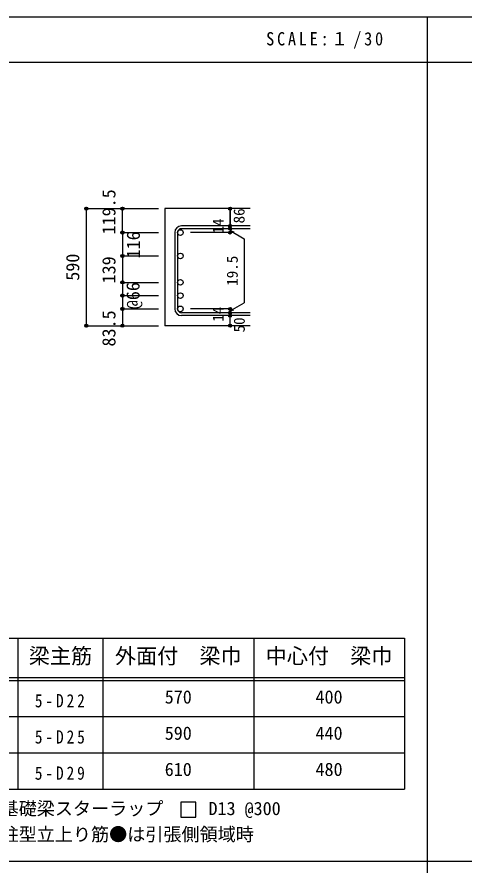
# Model space of a CAD drawing. Units: millimetres at full size, sheet at 1:30, with parts at other scales. Extents: x -5973 to 5954, y -4195 to 4201.
# Drawn here: x -3166 to -942, y -15 to 4201 of the extents above; entities that cross this region are included whole.
import ezdxf
from ezdxf.enums import TextEntityAlignment as Align

# ---------------------------------------------------------------- set-up
doc = ezdxf.new("R2010")
doc.units = ezdxf.units.MM
doc.header["$LTSCALE"] = 30
doc.header["$PDMODE"] = 32
doc.header["$PDSIZE"] = 15
for name, color, linetype in [('0-1_躯体線', 2, 'Continuous'), ('0-5_基礎梁筋', 7, 'Continuous'), ('0-6_スタラップ筋', 7, 'Continuous'), ('0-D_寸法', 4, 'Continuous'), ('6-7_文字', 7, 'Continuous'), ('6-E_枠', 7, 'Continuous'), ('F-0_枠', 6, 'Continuous')]:
    doc.layers.add(name, color=color, linetype=linetype)
doc.styles.add('ＭＳ ゴシック', font='')
doc.styles.get('ＭＳ ゴシック').set_extended_font_data('MS Gothic')

msp = doc.modelspace()

# ---------------------------------------------------------------- linework, layer by layer
at = {"layer": '0-1_躯体線'}
for p, q in [((-2005.8, 3248.3), (-2430.8, 3248.3)), ((-2430.8, 3248.3), (-2430.8, 2666.3)), ((-2005.8, 2666.3), (-2430.8, 2666.3))]:
    msp.add_line(p, q, dxfattribs=at)
at = {"layer": '0-5_基礎梁筋', "color": 3}
for centre in [(-2352.8, 3129.1), (-2352.8, 3012.8), (-2352.8, 2881.8), (-2352.8, 2815.8), (-2352.8, 2749.8)]:
    msp.add_circle(centre, 14, dxfattribs=at)
at = {"layer": '0-5_基礎梁筋'}
for p in [(-2820.8, 3248.3), (-2820.8, 2666.3)]:
    msp.add_point(p, dxfattribs=at)
at = {"layer": '0-6_スタラップ筋'}
for p, q in [((-2005.8, 3162.6), (-2347.3, 3162.6)), ((-2380.8, 3129.1), (-2380.8, 2749.8)), ((-2366.8, 3129.1), (-2366.8, 2749.8)), ((-2005.8, 3148.6), (-2347.3, 3148.6)), ((-2005.8, 2730.3), (-2347.3, 2730.3)), ((-2005.8, 2716.3), (-2347.3, 2716.3))]:
    msp.add_line(p, q, dxfattribs=at)
for centre, radius, start, end in [((-2347.3, 3129.1), 33.5, 90, 180), ((-2347.3, 3129.1), 19.5, 90, 180), ((-2347.3, 2749.8), 33.5, 180, 270), ((-2347.3, 2749.8), 19.5, 180, 270)]:
    msp.add_arc(centre, radius, start, end, dxfattribs=at)
at = {"layer": '0-D_寸法'}
for p, q in [((-2820.8, 3248.3), (-2640.8, 3248.3)), ((-2820.8, 3248.3), (-2640.8, 3248.3)), ((-2820.8, 3248.3), (-2820.8, 2666.3)), ((-2640.8, 3129.1), (-2640.8, 3248.3)), ((-2640.8, 3248.3), (-2460.8, 3248.3)), ((-2640.8, 3248.3), (-2460.8, 3248.3)), ((-2105.8, 3148.6), (-2105.8, 3162.6)), ((-2640.8, 3129.1), (-2460.8, 3129.1)), ((-2640.8, 3129.1), (-2640.8, 3012.8)), ((-2105.8, 3129.1), (-2301.89, 3129.1)), ((-2105.8, 3148.6), (-2105.8, 3129.1)), ((-2105.8, 3138.85), (-2086.48, 3133.68)), ((-2105.8, 3138.85), (-2035.74, 3098.4)), ((-2035.74, 3098.4), (-2035.74, 2780.5)), ((-2640.8, 3012.8), (-2460.8, 3012.8)), ((-2640.8, 3012.8), (-2460.8, 3012.8)), ((-2640.8, 3012.8), (-2640.8, 2881.8)), ((-2640.8, 2881.8), (-2460.8, 2881.8)), ((-2640.8, 2881.8), (-2460.8, 2881.8)), ((-2640.8, 2815.8), (-2460.8, 2815.8)), ((-2640.8, 2749.8), (-2460.8, 2749.8)), ((-2105.8, 2749.8), (-2301.89, 2749.8)), ((-2105.8, 2740.05), (-2035.74, 2780.5)), ((-2105.8, 2730.3), (-2105.8, 2749.8)), ((-2105.8, 2740.05), (-2086.48, 2745.23)), ((-2105.8, 2716.3), (-2105.8, 2730.3)), ((-2105.8, 2666.3), (-2105.8, 2716.3)), ((-2820.8, 2666.3), (-2640.8, 2666.3)), ((-2640.8, 2666.3), (-2460.8, 2666.3))]:
    msp.add_line(p, q, dxfattribs=at)
for points in [[(-2105.8, 3248.3), (-2105.8, 3162.6), (-2105.8, 3248.3)], [(-2640.8, 2881.8), (-2640.8, 2749.8), (-2640.8, 2666.3)]]:
    msp.add_lwpolyline(points, dxfattribs=at)
for centre, radius in [((-2820.8, 3248.3), 8), ((-2820.8, 3248.3), 7.2), ((-2820.8, 3248.3), 6.4), ((-2820.8, 3248.3), 5.6), ((-2820.8, 3248.3), 4.8), ((-2820.8, 3248.3), 4), ((-2820.8, 3248.3), 3.2), ((-2820.8, 3248.3), 2.4), ((-2820.8, 3248.3), 1.6), ((-2820.8, 3248.3), 0.8), ((-2640.8, 3248.3), 8), ((-2640.8, 3248.3), 7.2), ((-2640.8, 3248.3), 6.4), ((-2640.8, 3248.3), 5.6), ((-2640.8, 3248.3), 4.8), ((-2640.8, 3248.3), 4), ((-2640.8, 3248.3), 3.2), ((-2640.8, 3248.3), 2.4), ((-2640.8, 3248.3), 1.6), ((-2640.8, 3248.3), 0.8), ((-2105.8, 3248.3), 4), ((-2105.8, 3248.3), 3.6), ((-2105.8, 3248.3), 3.2), ((-2105.8, 3248.3), 2.8), ((-2105.8, 3248.3), 2.4), ((-2105.8, 3248.3), 2), ((-2105.8, 3248.3), 1.6), ((-2105.8, 3248.3), 1.2), ((-2105.8, 3248.3), 0.8), ((-2105.8, 3248.3), 0.4), ((-2105.8, 3162.6), 4), ((-2105.8, 3162.6), 3.6), ((-2105.8, 3162.6), 3.2), ((-2105.8, 3162.6), 2.8), ((-2105.8, 3162.6), 2.4), ((-2105.8, 3162.6), 2), ((-2105.8, 3162.6), 1.6), ((-2105.8, 3162.6), 1.2), ((-2105.8, 3162.6), 0.8), ((-2105.8, 3162.6), 0.4), ((-2640.8, 3129.1), 8), ((-2640.8, 3129.1), 7.2), ((-2640.8, 3129.1), 6.4), ((-2640.8, 3129.1), 5.6), ((-2640.8, 3129.1), 4.8), ((-2640.8, 3129.1), 4), ((-2640.8, 3129.1), 3.2), ((-2640.8, 3129.1), 2.4), ((-2640.8, 3129.1), 1.6), ((-2640.8, 3129.1), 0.8), ((-2105.8, 3148.6), 4), ((-2105.8, 3129.1), 4), ((-2105.8, 3148.6), 3.6), ((-2105.8, 3129.1), 3.6), ((-2105.8, 3148.6), 3.2), ((-2105.8, 3129.1), 3.2), ((-2105.8, 3148.6), 2.8), ((-2105.8, 3129.1), 2.8), ((-2105.8, 3148.6), 2.4), ((-2105.8, 3129.1), 2.4), ((-2105.8, 3148.6), 2), ((-2105.8, 3129.1), 2), ((-2105.8, 3148.6), 1.6), ((-2105.8, 3129.1), 1.6), ((-2105.8, 3148.6), 1.2), ((-2105.8, 3129.1), 1.2), ((-2105.8, 3148.6), 0.8), ((-2105.8, 3129.1), 0.8), ((-2105.8, 3148.6), 0.4), ((-2105.8, 3129.1), 0.4), ((-2640.8, 3012.8), 8), ((-2640.8, 3012.8), 7.2), ((-2640.8, 3012.8), 6.4), ((-2640.8, 3012.8), 5.6), ((-2640.8, 3012.8), 4.8), ((-2640.8, 3012.8), 4), ((-2640.8, 3012.8), 3.2), ((-2640.8, 3012.8), 2.4), ((-2640.8, 3012.8), 1.6), ((-2640.8, 3012.8), 0.8), ((-2640.8, 2881.8), 8), ((-2640.8, 2881.8), 7.2), ((-2640.8, 2881.8), 6.4), ((-2640.8, 2881.8), 5.6), ((-2640.8, 2881.8), 4.8), ((-2640.8, 2881.8), 4), ((-2640.8, 2881.8), 3.2), ((-2640.8, 2881.8), 2.4), ((-2640.8, 2881.8), 1.6), ((-2640.8, 2881.8), 0.8), ((-2640.8, 2815.8), 8), ((-2640.8, 2815.8), 7.2), ((-2640.8, 2815.8), 6.4), ((-2640.8, 2815.8), 5.6), ((-2640.8, 2815.8), 4.8), ((-2640.8, 2815.8), 4), ((-2640.8, 2815.8), 3.2), ((-2640.8, 2815.8), 2.4), ((-2640.8, 2815.8), 1.6), ((-2640.8, 2815.8), 0.8), ((-2640.8, 2749.8), 8), ((-2640.8, 2749.8), 7.2), ((-2640.8, 2749.8), 6.4), ((-2640.8, 2749.8), 5.6), ((-2640.8, 2749.8), 4.8), ((-2640.8, 2749.8), 4), ((-2640.8, 2749.8), 3.2), ((-2640.8, 2749.8), 2.4), ((-2640.8, 2749.8), 1.6), ((-2640.8, 2749.8), 0.8), ((-2105.8, 2749.8), 4), ((-2105.8, 2749.8), 3.6), ((-2105.8, 2749.8), 3.2), ((-2105.8, 2749.8), 2.8), ((-2105.8, 2749.8), 2.4), ((-2105.8, 2749.8), 2), ((-2105.8, 2749.8), 1.6), ((-2105.8, 2749.8), 1.2), ((-2105.8, 2749.8), 0.8), ((-2105.8, 2749.8), 0.4), ((-2105.8, 2730.3), 4), ((-2105.8, 2716.3), 4), ((-2105.8, 2730.3), 3.6), ((-2105.8, 2716.3), 3.6), ((-2105.8, 2730.3), 3.2), ((-2105.8, 2716.3), 3.2), ((-2105.8, 2730.3), 2.8), ((-2105.8, 2716.3), 2.8), ((-2105.8, 2730.3), 2.4), ((-2105.8, 2716.3), 2.4), ((-2105.8, 2730.3), 2), ((-2105.8, 2716.3), 2), ((-2105.8, 2730.3), 1.6), ((-2105.8, 2716.3), 1.6), ((-2105.8, 2730.3), 1.2), ((-2105.8, 2716.3), 1.2), ((-2105.8, 2730.3), 0.8), ((-2105.8, 2716.3), 0.8), ((-2105.8, 2730.3), 0.4), ((-2105.8, 2716.3), 0.4), ((-2820.8, 2666.3), 7.2), ((-2820.8, 2666.3), 6.4), ((-2820.8, 2666.3), 5.6), ((-2820.8, 2666.3), 4.8), ((-2820.8, 2666.3), 4), ((-2820.8, 2666.3), 3.2), ((-2820.8, 2666.3), 2.4), ((-2820.8, 2666.3), 1.6), ((-2820.8, 2666.3), 0.8), ((-2640.8, 2666.3), 7.2), ((-2640.8, 2666.3), 6.4), ((-2640.8, 2666.3), 5.6), ((-2640.8, 2666.3), 4.8), ((-2640.8, 2666.3), 4), ((-2640.8, 2666.3), 3.2), ((-2640.8, 2666.3), 2.4), ((-2640.8, 2666.3), 1.6), ((-2640.8, 2666.3), 0.8), ((-2105.8, 2666.3), 4), ((-2105.8, 2666.3), 3.6), ((-2105.8, 2666.3), 3.2), ((-2105.8, 2666.3), 2.8), ((-2105.8, 2666.3), 2.4), ((-2105.8, 2666.3), 2), ((-2105.8, 2666.3), 1.6), ((-2105.8, 2666.3), 1.2), ((-2105.8, 2666.3), 0.8), ((-2105.8, 2666.3), 0.4)]:
    msp.add_circle(centre, radius, dxfattribs=at)
at = {"layer": '0-D_寸法', "color": 7}
for p in [(-2820.8, 3248.3), (-2640.8, 3248.3), (-2105.8, 3248.3), (-2105.8, 3162.6), (-2640.8, 3129.1), (-2640.8, 3129.1), (-2105.8, 3148.6), (-2105.8, 3129.1), (-2640.8, 3012.8), (-2640.8, 3012.8), (-2640.8, 2881.8), (-2640.8, 2881.8), (-2640.8, 2815.8), (-2640.8, 2815.8), (-2640.8, 2815.8), (-2640.8, 2749.8), (-2640.8, 2749.8), (-2640.8, 2749.8), (-2105.8, 2749.8), (-2105.8, 2749.8), (-2105.8, 2730.3), (-2105.8, 2716.3), (-2820.8, 2666.3), (-2640.8, 2666.3), (-2105.8, 2666.3)]:
    msp.add_point(p, dxfattribs=at)
at = {"layer": '6-7_文字'}
msp.add_lwpolyline([(-2350.49, 222.58), (-2275.49, 222.58), (-2275.49, 297.58), (-2350.49, 297.58)], close=True, dxfattribs=at)
at = {"layer": '6-E_枠', "color": 3}
for p, q in [((-3400.52, 1112.77), (-1238, 1112.77)), ((-1238, 1112.77), (-1238, 362.77)), ((-3400.52, 362.77), (-1238, 362.77))]:
    msp.add_line(p, q, dxfattribs=at)
at = {"layer": '6-E_枠'}
for p, q in [((-3160.52, 1112.77), (-3160.52, 362.77)), ((-2738, 1112.77), (-2738, 362.77)), ((-1988, 1112.77), (-1988, 362.77)), ((-3400.52, 917.77), (-1238, 917.77)), ((-3400.52, 902.77), (-1238, 902.77)), ((-3400.52, 722.77), (-1238, 722.77)), ((-3400.52, 542.77), (-1238, 542.77))]:
    msp.add_line(p, q, dxfattribs=at)
at = {"layer": 'F-0_枠'}
msp.add_line((-5972.88, 4201.15), (5954.1, 4201.15), dxfattribs=at)
at = {"layer": 'F-0_枠', "color": 2}
for p, q in [((-1124.64, 4201.15), (-1124.64, -4195.24)), ((-5972.88, 3976.15), (3723.6, 3976.15)), ((3723.6, 2.95), (-5972.88, 2.95))]:
    msp.add_line(p, q, dxfattribs=at)

# ---------------------------------------------------------------- texts
at = {"layer": '0-D_寸法', "style": 'ＭＳ ゴシック'}
for s, height, p in [('119.5', 65.98, (-2655.8, 3119.95)), ('86', 54.99, (-2016.9, 3174.71)), ('14', 54.99, (-2121.03, 3123.94)), ('116', 65.98, (-2534.16, 3000.72)), ('590', 65.98, (-2835.8, 2889.8)), ('139', 65.98, (-2655.8, 2876.55)), ('19.5', 54.99, (-2050.74, 2864.45)), ('@66', 65.98, (-2535.8, 2748.3)), ('14', 54.99, (-2121.06, 2685.62)), ('83.5', 65.98, (-2655.8, 2562.8)), ('50', 54.99, (-2015.8, 2632.8))]:
    msp.add_text(s, height=height, rotation=90, dxfattribs=at).set_placement(p, align=Align.BOTTOM_LEFT)
at = {"layer": '6-7_文字', "color": 2, "style": 'ＭＳ ゴシック'}
for s, p in [('梁主筋', (-3106.76, 962.77)), ('外面付\u3000梁巾', (-2678, 962.77)), ('中心付\u3000梁巾', (-1928, 962.77))]:
    msp.add_text(s, height=76.98, dxfattribs=at).set_placement(p, align=Align.BOTTOM_LEFT)
at = {"layer": '6-7_文字', "style": 'ＭＳ ゴシック'}
for s, p in [('570', (-2430.5, 767.77)), ('400', (-1680.5, 767.77)), ('590', (-2430.5, 587.77)), ('440', (-1680.5, 587.77)), ('610', (-2430.5, 407.77)), ('480', (-1680.5, 407.77)), ('※ 基礎梁スターラップ     D13 @300', (-3381.96, 213.19)), ('※ 柱型立上り筋●は引張側領域時', (-3381.96, 84.68))]:
    msp.add_text(s, height=65.98, dxfattribs=at).set_placement(p, align=Align.BOTTOM_LEFT)
at = {"layer": '6-7_文字', "color": 2, "insert": (-1925.98, 4043.65), "char_height": 65.98, "attachment_point": 7, "style": 'ＭＳ ゴシック'}
msp.add_mtext('\\T1.34;\\W0.9;SCALE:１/30', dxfattribs=at)
at = {"layer": '6-7_文字', "char_height": 65.98, "attachment_point": 7, "style": 'ＭＳ ゴシック'}
for s, insert in [('\\T1.38;\\W0.85;5-D22', (-3076.76, 767.77)), ('\\T1.38;\\W0.85;5-D25', (-3076.76, 587.77)), ('\\T1.38;\\W0.85;5-D29', (-3076.76, 407.77))]:
    msp.add_mtext(s, dxfattribs=dict(at, insert=insert))

doc.saveas('drawing.dxf')
